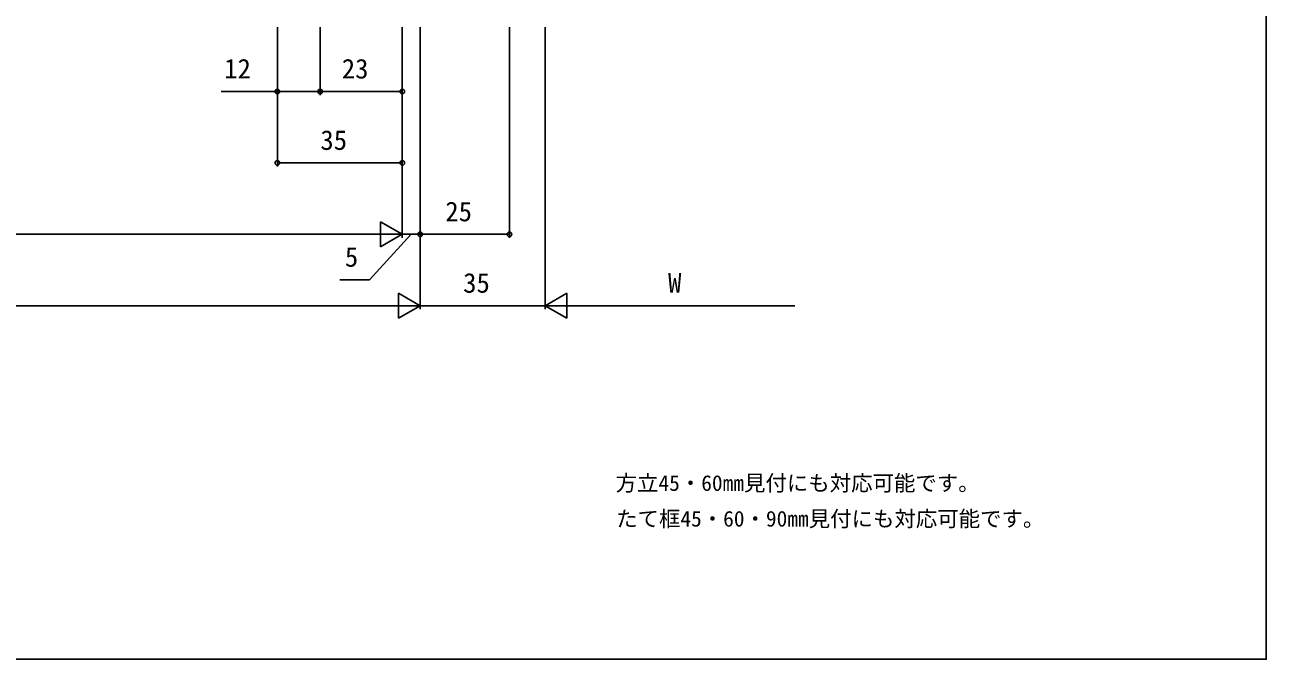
# Model space of a CAD drawing. Units: millimetres, scale not verified. Extents: x -437 to 438, y -681 to 679.
# Drawn here: x 90.6 to 438.3, y -681.2 to -503.5 of the extents above; entities that cross this region are included whole.
import ezdxf
from ezdxf.enums import TextEntityAlignment as Align

# ---------------------------------------------------------------- set-up
doc = ezdxf.new("R2010")
doc.units = ezdxf.units.MM
doc.header["$LTSCALE"] = 4
for name, color, linetype in [('0-1_USER1', 3, 'Continuous'), ('0-7_YKK_D', 6, 'Continuous'), ('0-8_YKK_ZWAK', 7, 'Continuous')]:
    doc.layers.add(name, color=color, linetype=linetype)
doc.styles.add('ＭＳ ゴシック', font='')
doc.styles.get('ＭＳ ゴシック').set_extended_font_data('MS Gothic')

msp = doc.modelspace()

# ---------------------------------------------------------------- linework, layer by layer
at = {"layer": '0-7_YKK_D'}
for p, q in [((161.3, -504.2), (161.3, -523.2)), ((173.3, -504.2), (173.3, -523.2)), ((173.3, -504.2), (173.3, -523.2)), ((196.3, -504.2), (196.3, -523.2)), ((196.3, -504.2), (196.3, -563.2)), ((196.3, -504.2), (196.3, -563.2)), ((201.3, -504.2), (201.3, -583.2)), ((201.3, -504.2), (201.3, -583.2)), ((201.3, -504.2), (201.3, -563.2)), ((201.3, -504.2), (201.3, -563.2)), ((226.3, -504.2), (226.3, -563.2)), ((236.3, -504.2), (236.3, -583.2)), ((236.3, -504.2), (236.3, -583.2)), ((161.3, -505.2), (161.3, -543.2)), ((196.3, -505.2), (196.3, -543.2)), ((173.3, -522.2), (196.3, -522.2)), ((161.3, -542.2), (196.3, -542.2)), ((196.3, -562.2), (190.237, -558.7)), ((190.237, -558.7), (190.237, -565.7)), ((-9.2, -562.2), (189.3, -562.2)), ((196.3, -562.2), (184.175, -562.2)), ((196.3, -562.2), (190.237, -565.7)), ((196.3, -562.2), (201.3, -562.2)), ((201.3, -562.2), (226.3, -562.2)), ((201.3, -582.2), (195.237, -578.7)), ((195.237, -578.7), (195.237, -585.7)), ((236.3, -582.2), (242.362, -578.7)), ((242.362, -585.7), (242.362, -578.7)), ((-191.7, -582.2), (194.3, -582.2)), ((201.3, -582.2), (189.175, -582.2)), ((201.3, -582.2), (195.237, -585.7)), ((201.3, -582.2), (236.3, -582.2)), ((236.3, -582.2), (242.362, -585.7)), ((236.3, -582.2), (248.424, -582.2)), ((243.3, -582.2), (306.3, -582.2))]:
    msp.add_line(p, q, dxfattribs=at)
for points in [[(173.3, -522.2), (161.3, -522.2), (145.545, -522.2)], [(198.8, -562.2), (187.111, -574.932), (178.764, -574.932)]]:
    msp.add_lwpolyline(points, dxfattribs=at)
for centre in [(161.3, -522.2), (173.3, -522.2), (173.3, -522.2), (196.3, -522.2), (161.3, -542.2), (196.3, -542.2), (201.3, -562.2), (201.3, -562.2), (226.3, -562.2)]:
    msp.add_circle(centre, 0.637, dxfattribs=at)
at = {"layer": '0-8_YKK_ZWAK'}
msp.add_lwpolyline([(-436.7, -681.2), (438.3, -681.2), (438.3, 643.8)], dxfattribs=at)

# ---------------------------------------------------------------- texts
at = {"layer": '0-1_USER1', "style": 'ＭＳ ゴシック'}
for s, p in [('方立45・60㎜見付にも対応可能です。', (256.06, -635.382)), ('たて框45・60・90㎜見付にも対応可能です。', (256.196, -645.382))]:
    msp.add_text(s, height=4.399, dxfattribs=at).set_placement(p, align=Align.BOTTOM_LEFT)
at = {"layer": '0-7_YKK_D', "style": 'ＭＳ ゴシック'}
for s, p in [('12', (146.394, -520.2)), ('23', (179.345, -520.2)), ('35', (173.345, -540.2)), ('25', (208.345, -560.2)), ('5', (180.21, -572.932)), ('35', (213.345, -580.2)), ('W', (270.752, -580.2))]:
    msp.add_text(s, height=5.499, dxfattribs=at).set_placement(p, align=Align.BOTTOM_LEFT)

doc.saveas('drawing.dxf')
